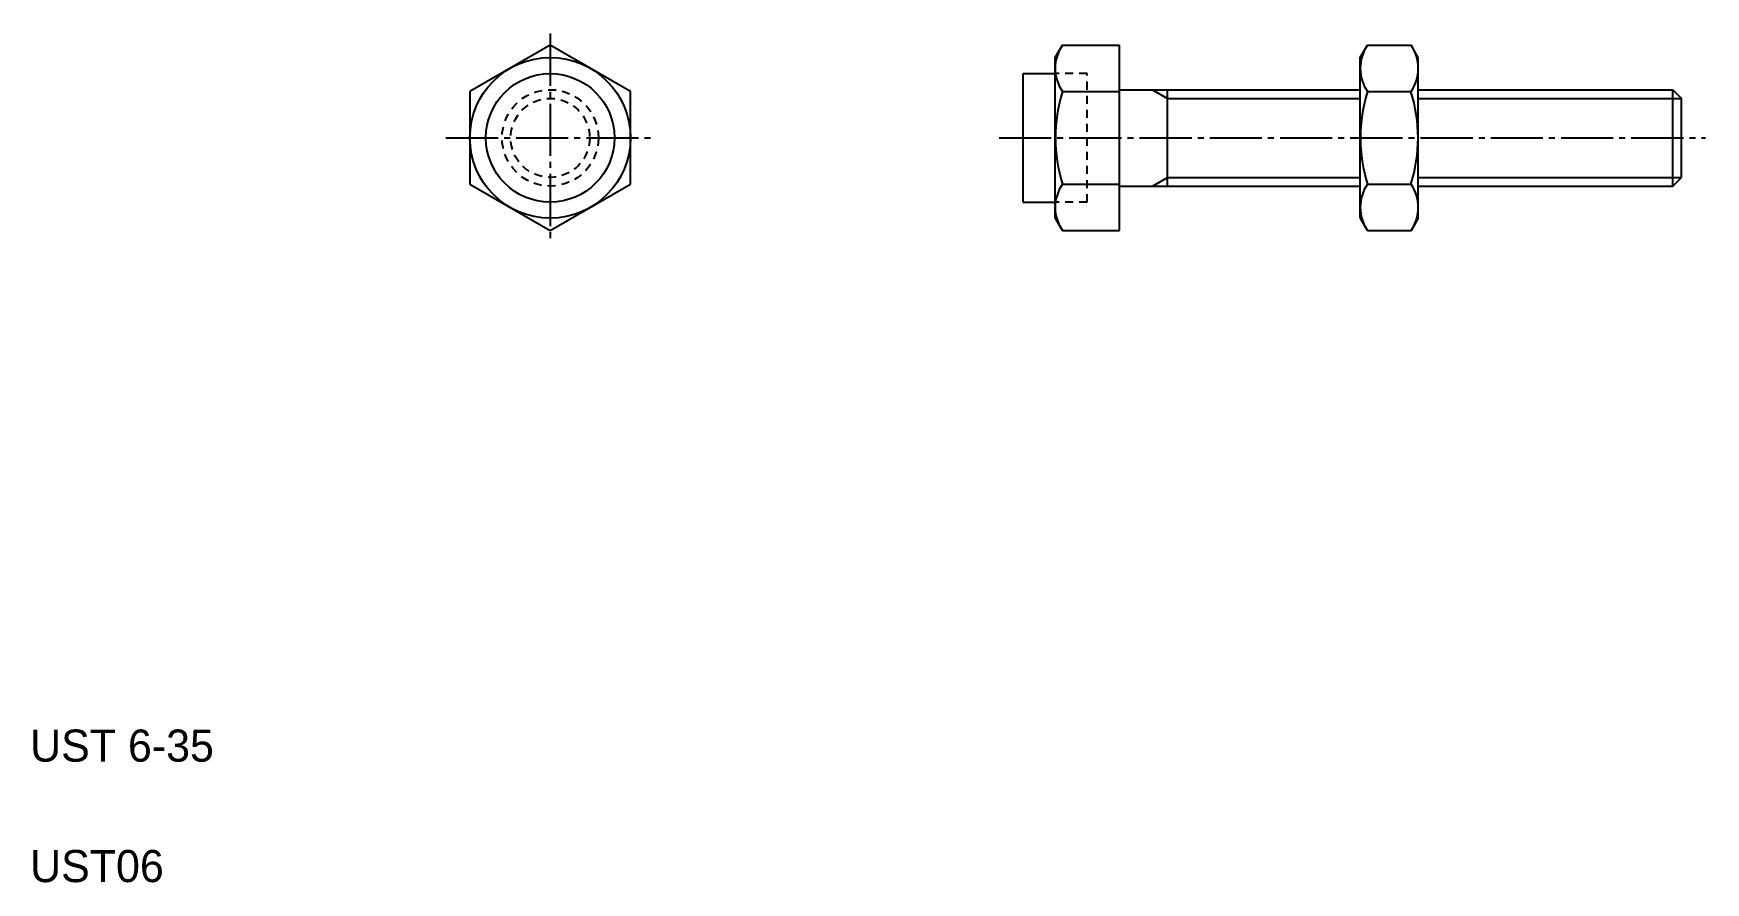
# Model space of a CAD drawing. Extents: x 5 to 109, y 5 to 58.
import ezdxf

# ---------------------------------------------------------------- set-up
doc = ezdxf.new("R2010")
doc.units = 0
doc.header["$LTSCALE"] = 0.25
doc.linetypes.add('CENTER', pattern=[17.5, 13, -1.5, 1.5, -1.5])
doc.linetypes.add('DASHED', pattern=[3.5, 2, -1.5])
doc.layers.get('0').update_dxf_attribs({"linetype": 'CONTINUOUS'})
doc.layers.add('CENTER', color=1, linetype='CENTER')

msp = doc.modelspace()

# ---------------------------------------------------------------- linework, layer by layer
at = {"color": 7, "linetype": 'CONTINUOUS'}
for p, q in [((37.39, 57.13), (32.39, 54.24)), ((42.39, 54.24), (37.39, 57.13)), ((68.84, 56.35), (69.29, 57.13)), ((68.84, 46.35), (68.84, 56.35)), ((69.29, 57.13), (72.84, 57.13)), ((72.84, 45.58), (72.84, 57.13)), ((87.84, 56.35), (88.29, 57.13)), ((87.84, 46.35), (87.84, 56.35)), ((88.29, 57.13), (91, 57.13)), ((91.44, 56.35), (91, 57.13)), ((91.44, 46.35), (91.44, 56.35)), ((66.84, 47.35), (66.84, 55.35)), ((66.84, 55.35), (68.84, 55.35)), ((32.39, 54.24), (32.39, 48.47)), ((42.39, 48.47), (42.39, 54.24)), ((69.29, 54.24), (72.84, 54.24)), ((72.84, 54.35), (87.84, 54.35)), ((75.84, 48.35), (75.84, 54.35)), ((88.29, 54.24), (91, 54.24)), ((91.44, 54.35), (107.3, 54.35)), ((107.3, 48.35), (107.3, 54.35)), ((107.3, 54.35), (107.84, 53.81)), ((107.84, 48.89), (107.84, 53.81)), ((32.39, 48.47), (37.39, 45.58)), ((37.39, 45.58), (42.39, 48.47)), ((69.29, 48.47), (72.84, 48.47)), ((72.84, 48.35), (87.84, 48.35)), ((88.29, 48.47), (91, 48.47)), ((91.44, 48.35), (107.3, 48.35)), ((107.3, 48.35), (107.84, 48.89)), ((66.84, 47.35), (68.84, 47.35)), ((68.84, 46.35), (69.29, 45.58)), ((87.84, 46.35), (88.29, 45.58)), ((91.44, 46.35), (91, 45.58)), ((69.29, 45.58), (72.84, 45.58)), ((88.29, 45.58), (91, 45.58))]:
    msp.add_line(p, q, dxfattribs=at)
at = {"color": 3, "linetype": 'DASHED'}
for p, q in [((70.84, 55.35), (68.84, 55.35)), ((70.84, 47.35), (70.84, 55.35)), ((70.84, 47.35), (68.84, 47.35))]:
    msp.add_line(p, q, dxfattribs=at)
at = {"color": 3, "linetype": 'CONTINUOUS'}
for p, q in [((74.9, 54.35), (75.84, 53.81)), ((75.84, 53.81), (87.84, 53.81)), ((91.44, 53.81), (107.84, 53.81)), ((74.9, 48.35), (75.84, 48.89)), ((75.84, 48.89), (87.84, 48.89)), ((91.44, 48.89), (107.84, 48.89))]:
    msp.add_line(p, q, dxfattribs=at)
for p, q in [((78.84, 48.89), (78.84, 48.89)), ((81.84, 48.89), (81.84, 48.89))]:
    msp.add_line(p, q)
at = {"color": 7, "linetype": 'CONTINUOUS'}
for radius in [5, 4]:
    msp.add_circle((37.39, 51.35), radius, dxfattribs=at)
at = {"color": 3, "linetype": 'DASHED'}
for radius in [3, 2.46]:
    msp.add_circle((37.39, 51.35), radius, dxfattribs=at)
for centre, radius, start, end in [((71.4, 55.68), 2.56, 145.6157, 214.3843), ((90.4, 55.68), 2.56, 145.6157, 214.3843), ((88.89, 55.68), 2.56, 325.6157, 34.3843), ((78.4, 51.35), 9.55, 162.412, 197.588), ((97.4, 51.35), 9.55, 162.412, 197.588), ((81.89, 51.35), 9.55, 342.412, 17.588), ((71.4, 47.02), 2.56, 145.6157, 214.3843), ((90.4, 47.02), 2.56, 145.6157, 214.3843), ((88.89, 47.02), 2.56, 325.6157, 34.3843)]:
    msp.add_arc(centre, radius, start, end)
at = {"layer": 'CENTER', "color": 1, "linetype": 'CENTER'}
for p, q in [((37.39, 57.85), (37.39, 44.85)), ((30.89, 51.35), (43.89, 51.35)), ((65.34, 51.35), (109.34, 51.35))]:
    msp.add_line(p, q, dxfattribs=at)

# ---------------------------------------------------------------- texts
for s, p in [('UST 6-35', (5, 12.5)), ('UST06', (5, 5))]:
    msp.add_text(s, height=2).set_placement(p)

doc.saveas('drawing.dxf')
